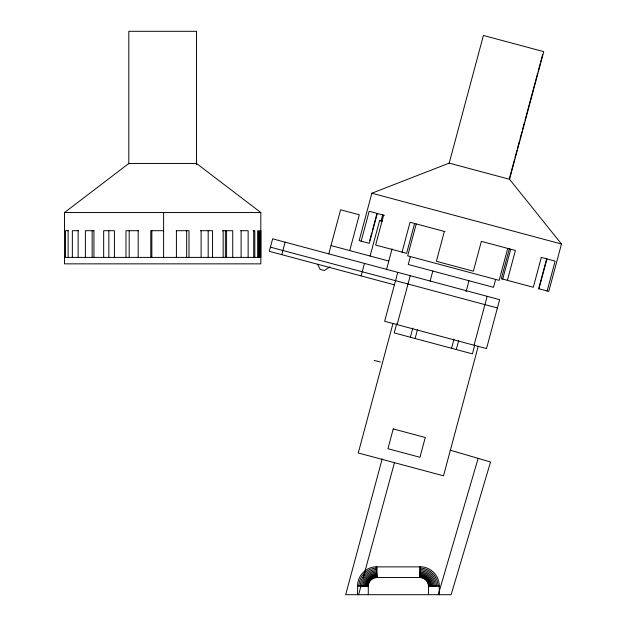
<?xml version="1.0" encoding="UTF-8"?>
<svg xmlns="http://www.w3.org/2000/svg" width="626" height="626" viewBox="0 0 626 626"><rect width="100%" height="100%" fill="white"/><g stroke="black" fill="none" stroke-linecap="round" stroke-linejoin="round"><path stroke-width="0.94" d="M357.516 594.7L357.681 583.565A19.375 19.375 0 0 1 374.364 566.882L422.472 566.882A19.375 19.375 0 0 1 439.147 583.565L439.311 594.7M358.925 586.092L359.074 583.745A17.966 17.966 0 0 1 374.544 568.275L376.891 568.118M360.302 586.092L360.443 583.925A16.589 16.589 0 0 1 374.724 569.644L376.891 569.503M361.632 586.092L361.765 584.097A15.251 15.251 0 0 1 374.896 570.967L376.891 570.834M362.9 586.092L363.017 584.261A13.991 13.991 0 0 1 375.06 572.219L376.891 572.101M364.066 586.092L364.175 584.418A12.817 12.817 0 0 1 375.217 573.377L376.891 573.267M365.13 586.092L365.232 584.551A11.761 11.761 0 0 1 375.357 574.425L376.891 574.324M366.053 586.092L366.147 584.676A10.838 10.838 0 0 1 375.475 575.349L376.891 575.255M366.836 586.092L366.922 584.778A10.055 10.055 0 0 1 375.577 576.123L376.891 576.037M367.462 586.092L367.54 584.856A9.429 9.429 0 0 1 375.663 576.742L376.891 576.663M357.563 585.388L367.916 586.069L367.994 584.919A8.975 8.975 0 0 1 375.717 577.188L376.891 577.109L376.187 566.765M420.641 566.765L419.944 577.391A8.701 8.701 0 0 1 428.646 586.092L439.264 585.388M281.778 254.649L285.12 242.176M328.783 253.874L340.591 209.796L359.308 214.804L349.723 250.572M546.639 258.843L538.634 288.711L548.775 291.426L561.483 244.023L509.548 179.294L449.202 163.128L371.867 193.215L359.167 240.619L369.309 243.334L377.306 213.474M361.163 241.159L369.168 211.291L384.38 215.367M369.731 240.447L371.734 232.982M372.235 231.119L376.985 213.388M361.147 275.917L364.488 263.436M370.099 256.026L379.685 220.266L382.486 221.017M380.89 221.432L382.642 214.898M383.652 215.172L375.647 245.04L406.61 253.334L414.615 223.466M386.586 269.36L392.087 248.812M402.056 252.114L410.061 222.246L444.992 231.604M397.753 272.349L384.646 321.279L486.527 348.572L499.634 299.651L272.646 238.827L269.297 251.308L394.411 284.83M416.18 224.1L407.675 255.846L499.157 280.362L507.663 248.616M410.39 256.574L408.277 264.477L493.515 287.318L495.635 279.415M393.003 323.337L358.268 452.974L443.513 475.815L478.256 346.178M396.657 323.838L394.231 332.915L472.403 353.862L474.837 344.785M397.119 324.62L410.233 275.698M449.108 163.472L483.413 35.463L543.759 51.637L509.454 179.639M410.366 337.234L412.8 328.165M382.22 458.78L345.677 594.7L451.15 594.7L490.549 461.988L450.196 450.172M430.109 281.113L432.809 271.05M415.101 338.51L417.534 329.433M444.374 231.44L436.369 261.308L473.358 271.214L481.363 241.354L515.401 250.47L507.396 280.338M466.041 291.716L468.984 280.745M451.534 348.267L453.967 339.198M456.268 349.535L458.702 340.466M509.376 178.613L514.423 159.786M514.924 157.909L516.943 150.373M517.444 148.495L519.463 140.96M519.971 139.082L521.99 131.554M522.491 129.668L524.51 122.14M525.011 120.255L537.624 73.195M538.125 71.309L540.144 63.782M540.653 61.904L542.664 54.368M474.046 345.231L487.161 296.309M509.337 248.851L501.332 278.711L533.305 287.279L541.31 257.419M502.709 279.086L510.714 249.218M538.963 288.797L546.967 258.929M547.132 290.988L555.137 261.12L541.13 257.364M358.596 594.7L360.889 586.249M363.19 577.798L394.576 462.278M438.239 594.7L478.154 458.357M64.517 212.543L128.815 163.464L196.525 163.464L260.823 212.543L260.823 263.851L64.517 263.851L64.517 212.543L260.823 212.543M329.972 266.817L324.323 270.502L320.176 269.391L317.562 264.235M68.328 230.704L65.48 230.704L65.48 257.396M78.516 230.704L72.35 230.704L72.35 257.396M94.033 230.704L85.379 230.704L85.379 257.396M138.448 230.704L125.983 230.704L125.983 257.396M163.613 230.704L150.796 230.704L150.796 257.396M176.172 230.704L188.982 230.704L188.982 257.396M200.39 230.704L212.558 230.704L212.558 257.396M222.355 230.704L232.739 230.704L232.739 257.396M240.642 230.704L248.139 230.704L248.139 257.396M253.014 230.704L254.813 230.704L254.813 257.396M260.823 230.704L260.745 257.396M64.517 257.396L260.823 257.396M357.516 586.092L368.284 586.092A8.607 8.607 0 0 1 376.891 577.477L419.944 577.477A8.607 8.607 0 0 1 428.552 586.092L439.311 586.092M419.944 568.118L422.284 568.275A17.966 17.966 0 0 1 437.754 583.745L437.91 586.092M419.944 569.503L422.104 569.644A16.589 16.589 0 0 1 436.385 583.925L436.525 586.092M419.944 570.834L421.932 570.967A15.251 15.251 0 0 1 435.062 584.097L435.195 586.092M419.944 572.101L421.767 572.219A13.991 13.991 0 0 1 433.81 584.261L433.935 586.092M419.944 573.267L421.611 573.377A12.817 12.817 0 0 1 432.652 584.418L432.762 586.092M419.944 574.324L421.478 574.425A11.761 11.761 0 0 1 431.604 584.551L431.705 586.092M419.944 575.255L421.353 575.349A10.838 10.838 0 0 1 430.68 584.676L430.774 586.092M419.944 576.037L421.251 576.123A10.055 10.055 0 0 1 429.905 584.778L429.992 586.092M419.944 576.663L421.173 576.742A9.429 9.429 0 0 1 429.287 584.856L429.373 586.092M419.944 577.109L421.11 577.188A8.975 8.975 0 0 1 428.841 584.919L428.92 586.092M367.916 586.069L368.19 586.092A8.701 8.701 0 0 1 376.891 577.391L376.868 577.117M371.867 193.215L561.483 244.023M331.013 245.556L388.809 261.042M270.416 247.145L497.404 307.969M374.168 360.365L380.412 362.039M428.552 586.092L428.552 594.7M419.944 566.718L419.944 577.477M376.891 566.718L376.891 577.477M368.284 586.092L368.284 594.7M260.103 257.396L260.103 230.704L259.61 230.704L259.61 257.396M258.421 257.396L258.421 230.704L257.716 230.704L257.716 257.396M253.71 230.704L253.71 257.396M241.112 230.704L241.112 257.396M226.596 230.704L226.596 257.396M225.376 230.704L225.376 257.396M223.169 230.704L223.169 257.396M208.184 230.704L208.184 257.396M201.102 230.704L201.102 257.396M196.525 164.794L196.525 31.3L128.815 31.3L128.815 163.824M186.673 230.704L186.673 257.396M176.415 230.704L176.415 257.396M163.613 212.543L163.613 257.396M151.836 230.704L151.836 257.396M138.174 230.704L138.174 257.396M129.199 230.704L129.199 257.396M114.409 257.396L114.409 230.704L103.666 230.704L103.666 257.396M108.846 230.704L108.846 257.396M93.931 230.704L93.931 257.396M92.155 230.704L92.155 257.396M78.14 230.704L78.14 257.396M68.109 230.704L68.109 257.396M393.238 428.92L387.94 448.709L419.96 457.285L425.257 437.496L393.238 428.92"/></g></svg>
